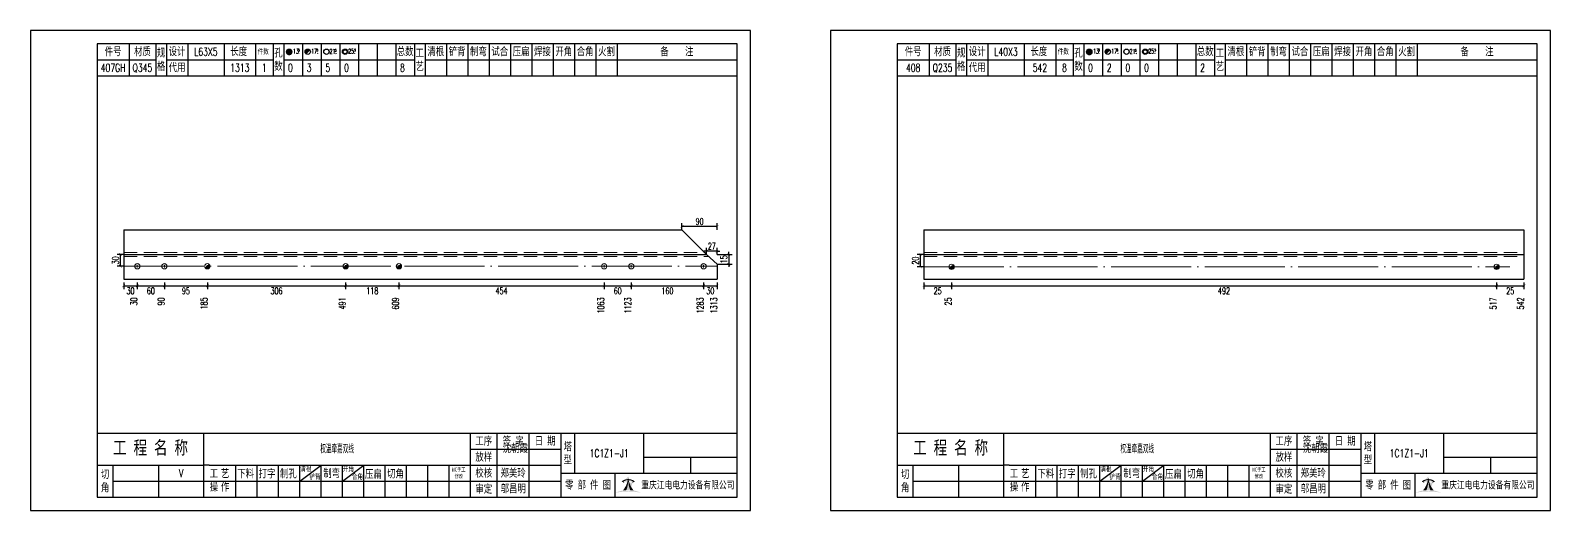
# Model space of a CAD drawing. Header units: millimetres. Extents: x -524 to 9570, y -2481 to 180.
# Drawn here: x 2100 to 2670, y -1800 to -1620 of the extents above; entities that cross this region are included whole.
import ezdxf
from ezdxf.enums import TextEntityAlignment as Align

# ---------------------------------------------------------------- set-up
doc = ezdxf.new("R2010")
doc.units = ezdxf.units.MM
doc.header["$LTSCALE"] = 20
doc.header["$PDMODE"] = 1
doc.linetypes.add('DASHDOT2X', pattern=[1.75, 1.5, -0.125, 0, -0.125])
doc.linetypes.add('HIDDEN', pattern=[0.375, 0.25, -0.125])
for name, color, linetype, lineweight in [('1', 7, 'Continuous', 25), ('11', 1, 'Continuous', 13), ('2', 1, 'HIDDEN', 13), ('5', 7, 'Continuous', 13), ('7', 3, 'DASHDOT2X', 13)]:
    doc.layers.add(name, color=color, linetype=linetype, lineweight=lineweight)
doc.styles.get("Standard").update_dxf_attribs({"font": 'simplex', "width": 0.7, "bigfont": 'gbhzfs.shx'})
doc.styles.add('SYMBOL_TXT', font='txt.shx', dxfattribs={"width": 0.6})
doc.styles.add('TITLE_TXT', font='simplex.shx', dxfattribs={"width": 0.75, "height": 2.5, "bigfont": 'gbhzfs.shx'})
doc.dimstyles.new('dimStyle4', dxfattribs={"dimtxt": 2.5, "dimasz": 1, "dimexe": 1.25, "dimexo": 0, "dimgap": 0.63, "dimtad": 2, "dimzin": 0, "dimdsep": 46, "dimtxsty": 'standard', "dimblk": 'ARCHTICK', "dimblk1": 'ARCHTICK', "dimblk2": 'ARCHTICK', "dimcen": 0.09, "dimadec": 0, "dimazin": 0, "dimtfac": 1, "dimtdec": 1, "dimtix": 1, "dimtmove": 2, "dimatfit": 3, "dimfxl": 0, "dimtolj": 1, "dimtzin": 0, "dimarcsym": 0})
doc.dimstyles.get("Standard").update_dxf_attribs({"dimtxt": 2.5, "dimasz": 1, "dimexe": 1.25, "dimexo": 0, "dimgap": 0.63, "dimtad": 1, "dimzin": 0, "dimdsep": 46, "dimtxsty": 'standard', "dimblk": 'ARCHTICK', "dimblk1": 'ARCHTICK', "dimblk2": 'ARCHTICK', "dimcen": 0.09, "dimadec": 0, "dimazin": 0, "dimtfac": 1, "dimtdec": 1, "dimtix": 1, "dimtmove": 2, "dimatfit": 3, "dimfxl": 0, "dimtolj": 1, "dimtzin": 0, "dimarcsym": 0})
pattern_1 = [(0, (-3, 0), (0, 0.0125), [])]

# ---------------------------------------------------------------- blocks, each defined once
blk = doc.blocks.new('M12_HOLE')
h = blk.add_hatch()
h.set_pattern_fill('LINE', scale=0.1, style=0)
h.set_pattern_definition(pattern_1)
h.paths.add_polyline_path([(-5, 0, 1), (-1, 0, 1)])
at = {"color": 7}
blk.add_circle((-3, 0), 2, dxfattribs=at)
at = {"color": 7, "attachment_point": 1, "style": 'SYMBOL_TXT'}
for s, insert, char_height, width in [('13\\f??|b0|i0|c0|p54;.', (-0.1170648347537053, 2.110404609075999), 3.5, 5.707453662650948), ('5', (3.739322910876695, 2.264550918150206), 1.8, 2.930899999712656)]:
    blk.add_mtext(s, dxfattribs=dict(at, insert=insert, char_height=char_height, width=width))
blk = doc.blocks.new('M16_HOLE')
h = blk.add_hatch()
h.set_pattern_fill('LINE', scale=0.1, style=0)
h.set_pattern_definition(pattern_1)
h.paths.add_polyline_path([(-1.585786437626905, 1.414213562373095, 0.668178637919299), (-5, 0, 0.198912367379658), (-4.414213562373095, -1.414213562373095)])
at = {"color": 7}
blk.add_circle((-3, 0), 2, dxfattribs=at)
at = {"color": 7, "attachment_point": 1, "style": 'SYMBOL_TXT'}
for s, insert, char_height, width in [('17.', (-0.443935574240129, 2.13042063441452), 3.5, 6.3164), ('5', (3.564570640825252, 2.25180437378188), 1.8, 1.822)]:
    blk.add_mtext(s, dxfattribs=dict(at, insert=insert, char_height=char_height, width=width))
blk = doc.blocks.new('M20_HOLE')
at = {"color": 7}
blk.add_circle((-3, 0), 2, dxfattribs=at)
at = {"color": 7, "attachment_point": 1, "style": 'SYMBOL_TXT'}
for s, insert, char_height, width in [('21.', (-0.6868754558352066, 2.009036737063269), 3.5, 6.0735), ('5', (3.321630759230175, 2.009036737063269), 1.8, 1.4576)]:
    blk.add_mtext(s, dxfattribs=dict(at, insert=insert, char_height=char_height, width=width))
blk = doc.blocks.new('M24_HOLE')
at = {"color": 7}
for radius in [2, 1.5]:
    blk.add_circle((-3, 0), radius, dxfattribs=at)
at = {"color": 7, "attachment_point": 1, "style": 'SYMBOL_TXT'}
for s, insert, char_height, width in [('25.', (-0.6868754558352066, 2.13042063441452), 3.5, 2.4294), ('5', (3.928980201610216, 2.25180437378188), 1.8, 1.9435)]:
    blk.add_mtext(s, dxfattribs=dict(at, insert=insert, char_height=char_height, width=width))
blk = doc.blocks.new('A$C1E394B87')
for p, q in [((270, 180), (0, 180)), ((0, 180), (0, 0)), ((270, 0), (270, 180)), ((0, 0), (270, 0))]:
    blk.add_line(p, q)
blk = doc.blocks.new('JgCard')
h = blk.add_hatch(color=256)
edge = h.paths.add_edge_path()
edge.add_arc((223.8016524729837, -21.84717885384339), 29.00860721842082, 79.81716678233735, 89.27812697573944)
edge.add_arc((224.5325955616654, -21.84717885384339), 29.00860721842082, 90.72187302426055, 100.1828332176626)
edge.add_arc((224.0279874541857, -3.830853464385541), 11.50536553551401, 89.30709440376557, 113.6959925615352, ccw=False)
edge.add_arc((224.3062605804644, -3.830853464385541), 11.50536553551401, 66.30400743846491, 90.69290559623443, ccw=False)
edge = h.paths.add_edge_path()
edge.add_arc((233.0302112674253, 13.18449056462987), 8.873034629199061, 191.5208225546964, 219.6965150385776)
edge.add_arc((215.3040367672247, 13.18449056462987), 8.873034629199061, 320.3034849614224, 348.4791774453036)
edge.add_arc((214.0326012329333, 11.43447699248611), 10.13453382683302, 338.1301204334909, 359.9154198731663)
edge.add_arc((234.3016468017167, 11.43447699248611), 10.13453382683302, 180.0845801266699, 201.8698795665091)
edge.add_line((225.937925765641, 10.90576856469295), (225.6552856147136, 10.35609493506945))
edge.add_arc((224.1679533083088, 7.853493107532699), 3.957321353349253, 91.41975307934291, 127.4827228769255)
edge.add_arc((215.3040367672247, 13.18449056462987), 8.873034629199061, 351.0860103832611, 357.2867084751834)
edge.add_line((222.396322269009, 10.90576856469295), (222.6789624199364, 10.35609493506945))
edge.add_line((222.6789624199364, 10.35609493506945), (221.7697188924139, 10.86032854938844))
edge.add_line((225.6552856147136, 10.35609493506945), (226.5654915637542, 10.86086227359522))
edge.add_arc((224.2330238305049, 7.883670059543192), 3.536460377387214, 93.80567765797379, 121.2894356209631)
edge.add_arc((224.1012242041452, 7.883670059543192), 3.536460377387214, 58.7105643790368, 86.1943223420262)
edge.add_arc((224.1679533083088, 7.853493107532699), 3.957321353349253, 52.53023982105776, 88.60436076552203)
edge.add_arc((233.0302112674253, 13.18449056462987), 8.873034629199061, 182.7132915248167, 188.9137221835162)
edge.add_line((224.1671240173246, 11.44943760304955), (224.1671240173246, 11.41951638194644))
blk.add_hatch(color=256).paths.add_polyline_path([(224.1671240173246, 11.41951638190653, 0.09534363958971465), (224.8964730213393, 7.65936347788454, -0.02857973389665951), (226.2029576453306, 7.517096850535836, -0.1235627947319866), (224.3359488967444, 11.41233217421416, -0.1204986991669159), (225.937925765641, 10.90576856469295), (225.6552856147136, 10.35609493506945), (226.5654915637542, 10.86086227359522, 0.5402417223769541), (226.575360567148, 10.99431825130466, 0.158715983985349), (224.2643381876442, 11.80964050730302, -0.02706108524003999), (224.1671240173246, 12.76445731824299, -0.02706225299216489), (224.0699034296731, 11.80959959181416, 0.1586661026302013), (221.7598355252794, 10.99377351487396, 0.5401762534625951), (221.7697205382283, 10.86032763670437, -5.881062471050359e-06), (221.7697188924139, 10.86032854938844), (222.6789624199364, 10.35609493506945), (222.396322269009, 10.90576856469295, -0.1204986991669226), (223.9982991379056, 11.41233217421416, -0.1235627947319868), (222.1312903893195, 7.517096850535836, -0.0285797338966575), (223.4377750133108, 7.65936347788454, 0.09534363958971454)])
for p, q in [((265, 175), (25, 175)), ((25, 175), (25, 5)), ((37, 175), (37, 163)), ((47, 175), (47, 163)), ((51, 175), (51, 163)), ((59, 175), (59, 163)), ((72.61005959575064, 175), (72.61005959575061, 163)), ((84.43573710762382, 175), (84.43573710762382, 163)), ((91, 175), (91, 163)), ((95, 175), (95, 163)), ((102, 175), (102, 163)), ((109, 175), (109, 163)), ((116, 175), (116, 163)), ((123, 175), (123, 163)), ((130, 175), (130, 163)), ((137, 175), (137, 163)), ((144, 175), (144, 163)), ((148, 175), (148, 163)), ((156, 175), (156, 163)), ((164, 175), (164, 163)), ((172, 175), (172, 163)), ((180, 175), (180, 163)), ((188, 175), (188, 163)), ((196, 175), (196, 163)), ((204, 175), (204, 163)), ((212, 175), (212, 163)), ((220, 175), (220, 163)), ((265, 5), (265, 175)), ((25, 169), (47, 169)), ((51, 168.9999999999999), (91, 168.9999999999999)), ((95, 168.9999999999999), (144, 168.9999999999999)), ((148, 169), (265, 169)), ((25, 163), (265, 163)), ((25, 29), (265, 29)), ((65, 17), (65, 29)), ((165, 5), (165, 29)), ((175, 5), (175, 29)), ((187, 5), (187, 29)), ((199, 5), (199, 29)), ((204, 29), (204, 14)), ((230, 14), (230, 29)), ((165, 23), (199, 23)), ((230, 20), (265, 20)), ((247.5, 20), (247.5, 14)), ((25, 17), (65, 17)), ((31, 5), (31, 17)), ((48, 17), (48, 5)), ((65, 5), (65, 17)), ((67, 17), (65, 17)), ((67, 17), (165, 17)), ((77, 5), (77, 17)), ((85, 5), (85, 17)), ((93, 5), (93, 17)), ((101, 5), (101, 17)), ((101, 11), (109, 17)), ((109, 5), (109, 17)), ((117, 5), (117, 17)), ((117, 11), (125, 17)), ((125, 5), (125, 17)), ((133, 5), (133, 17)), ((141, 5), (141, 17)), ((149, 5), (149, 17)), ((157, 5), (157, 17)), ((165, 17), (199, 17)), ((199, 14), (265, 14)), ((219.0802760739607, 14), (219.0802760739607, 5)), ((31, 11), (65, 11)), ((65, 11), (165, 11)), ((165, 11), (199, 11)), ((25, 5), (265, 5))]:
    blk.add_line(p, q)
blk.add_lwpolyline([(96.0334779468642, 171.9855941999696, -1), (98.0334779468642, 171.9855941999696, -1)], format="xyb", close=True)
for p in [(65.8050297978753, 166), (145, 96)]:
    blk.add_point(p)
blk.add_blockref('A$C1E394B87', (0, 0))
at = {"xscale": 0.5, "yscale": 0.5, "zscale": 0.5}
for name, p in [('M12_HOLE', (98.5334779468642, 171.9855941999696)), ('M16_HOLE', (105.5, 171.9999999999999)), ('M20_HOLE', (112.5, 171.9999999999999)), ('M24_HOLE', (119.5, 171.9999999999999))]:
    blk.add_blockref(name, p, dxfattribs=at)
at = {"attachment_point": 5, "style": 'TITLE_TXT'}
for s, insert, char_height, width in [('{\\fSimHei|b0|i0|c134|p2;件号}', (31, 172), 3, 15), ('{\\fSimHei|b0|i0|c134|p2;材质}', (42, 172), 3, 8), ('{\\fSimHei|b0|i0|c134|p2;规格}', (49, 169), 3, 4), ('{\\fSimHei|b0|i0|c134|p2;设计}', (55, 171.9999999999999), 3, 8.000000000000014), ('{\\fSimHei|b0|i0|c134|p2;长度}', (78.11684221050325, 172.0531705390044), 3, 8), ('{\\fSimHei|b0|i0|c134|p2;件数}', (87.3041250533895, 171.9999999999999), 2, 8.8244), ('{\\fSimHei|b0|i0|c134|p2;孔数}', (93, 169), 3, 4), ('{\\fSimHei|b0|i0|c134|p2;总数}', (140.5, 171.9999999999999), 3, 7), ('{\\fSimHei|b0|i0|c134|p2;工\\P艺}', (146, 169), 3, 4), ('{\\fSimHei|b0|i0|c134|p2;清根}', (152, 172), 3, 8), ('{\\fSimHei|b0|i0|c134|p2;铲背}', (160, 172), 3, 8), ('{\\fSimHei|b0|i0|c134|p2;制弯}', (168, 172), 3, 8.000000000000028), ('{\\fSimHei|b0|i0|c134|p2;试合}', (176, 172), 3, 8), ('{\\fSimHei|b0|i0|c134|p2;压扁}', (184, 172), 3, 8), ('{\\fSimHei|b0|i0|c134|p2;焊接}', (192, 172), 3, 8), ('{\\fSimHei|b0|i0|c134|p2;开角}', (200, 172), 3, 8.000000000000057), ('{\\fSimHei|b0|i0|c134|p2;合角}', (208, 172), 3, 8), ('{\\fSimHei|b0|i0|c134|p2;火割}', (216, 172), 3, 8), ('{\\fSimHei|b0|i0|c134|p2;备    注}', (242.3967818627186, 171.9765054582008), 3, 22), ('{\\fSimHei|b0|i0|c134|p2;代用}', (55, 166), 3, 8), ('{\\fSimHei|b0|i0|c134|p2;工 程 名 称}', (45.04268864723963, 23.33842704880232), 5, 47.33333333333334), ('{\\fSimHei|b0|i0|c134|p2;工序}', (170, 26), 3, 10), ('{\\fSimHei|b0|i0|c134|p2;签 字}', (181, 26), 3, 12), ('{\\fSimHei|b0|i0|c134|p2;^I沈朝霞}', (181.0520504248258, 23.27747906449889), 3, 12), ('{\\fSimHei|b0|i0|c134|p2;日 期}', (193, 26), 3, 12), ('{\\fSimHei|b0|i0|c134|p2;塔\\P型}', (201.5, 21.5), 3, 5.000000000000028), ('{\\fSimHei|b0|i0|c134|p2;放样}', (170, 20), 3, 10), ('{\\fSimHei|b0|i0|c134|p2;切\\P角}', (28, 11), 3, 6.000000000000004), ('{\\fSimHei|b0|i0|c134|p2;工\\P操}', (68.78408056366106, 11.29930144135182), 3, 6.000000000000004), ('{\\fSimHei|b0|i0|c134|p2;艺\\P作}', (73.01340619218274, 11.29930144135182), 3, 6.000000000000004), ('{\\fSimHei|b0|i0|c134|p2;下料}', (80.74376492044746, 13.75191016783555), 3, 8), ('{\\fSimHei|b0|i0|c134|p2;打字}', (88.74376492044746, 13.75191016783555), 3, 8), ('{\\fSimHei|b0|i0|c134|p2;制孔}', (96.74376492044746, 13.75191016783555), 3, 8.000000000000028), ('{\\fSimHei|b0|i0|c134|p2;清根}', (103.3080888185272, 15.56254542211099), 2, 8), ('{\\fSimHei|b0|i0|c134|p2;铲背}', (106.6982872637203, 12.58010217278223), 2, 8), ('{\\fSimHei|b0|i0|c134|p2;制弯}', (112.9524832210667, 13.86807755023182), 3, 8.000000000000028), ('{\\fSimHei|b0|i0|c134|p2;开角}', (119.2123351337376, 15.54156681030855), 2, 8.000000000000057), ('{\\fSimHei|b0|i0|c134|p2;合角}', (122.601153766583, 12.67610618408509), 2, 8), ('{\\fSimHei|b0|i0|c134|p2;压扁}', (128.5896913500159, 13.56672241423536), 3, 8), ('{\\fSimHei|b0|i0|c134|p2;切角}', (136.8970089545677, 13.6938446517654), 3, 8), ('{\\fSimHei|b0|i0|c134|p2;NC手工修改}', (160.6311373906198, 14.05820252967675), 1.5, 6.204069777279955), ('{\\fSimHei|b0|i0|c134|p2;校核}', (170, 14), 3, 10.00000000000003), ('{\\fSimHei|b0|i0|c134|p2;郑美玲}', (181, 14), 3, 12), ('{\\fSimHei|b0|i0|c134|p2;零 部 件 图}', (209.0827348158753, 9.5), 3, 30.76131175444226), ('{\\fSimHei|b0|i0|c134|p2;重庆江电电力设备有限公司}', (246.5086378857131, 9.475432444103376), 2.772000000000001, 63.29400000000002), ('{\\fSimHei|b0|i0|c134|p2;审定}', (170, 8), 3, 10), ('{\\fSimHei|b0|i0|c134|p2;邬昌明}', (181.0428184060297, 8.12303372435349), 3, 12)]:
    blk.add_mtext(s, dxfattribs=dict(at, insert=insert, char_height=char_height, width=width))
blk = doc.blocks.new('M16')
for p, q in [((-0.7071067811865476, -0.7071067811865476), (0.7071067811865475, 0.7071067811865475)), ((-0.4, 4.898425415289509e-17), (0.4, 0)), ((2.449212707644755e-17, 0.4), (0, -0.4))]:
    blk.add_line(p, q)
blk.add_circle((0, 0), 1)
for centre, radius, end in [((0, 0), 0.8, 45.00000000000001), ((0, 0), 0.6, 45.00000000000001), ((0, 0), 0.4, 45.00000000000001), ((-5.551115123125783e-17, -5.551115123125783e-17), 0.2, 45)]:
    blk.add_arc(centre, radius, 225, end)
blk = doc.blocks.new('_ArchTick')
at = {"color": 0, "linetype": 'ByBlock', "const_width": 0.15}
blk.add_lwpolyline([(-0.5, -0.5), (0.5, 0.5)], dxfattribs=at)
blk = doc.blocks.new('*D1167')
at = {"layer": '11', "color": 0, "lineweight": -2}
for p, q in [((2435.000049719281, -1714.500010983899), (2435.000049719281, -1717.000010983899)), ((2445.384089969459, -1714.500010983899), (2445.384089969459, -1717.000010983899)), ((2435.000049719281, -1715.750010983899), (2445.384089969459, -1715.750010983899))]:
    blk.add_line(p, q, dxfattribs=at)
at = {"layer": 'Defpoints', "color": 0}
for p in [(2435.000049719281, -1714.500010983899), (2445.384089969459, -1714.500010983899), (2445.384089969459, -1715.750010983899)]:
    blk.add_point(p, dxfattribs=at)
at = {"layer": '11', "color": 0, "lineweight": -2, "rotation": 180}
blk.add_blockref('_ArchTick', (2435.000049719281, -1715.750010983899), dxfattribs=at)
at = {"layer": '11', "color": 0, "lineweight": -2}
blk.add_blockref('_ArchTick', (2445.384089969459, -1715.750010983899), dxfattribs=at)
at = {"layer": '11', "color": 0, "insert": (2440.19206984437, -1717.630010983899), "char_height": 2.5, "attachment_point": 5}
blk.add_mtext('\\A1;25', dxfattribs=at)
blk = doc.blocks.new('*D1168')
at = {"layer": '11', "color": 0, "lineweight": -2}
for p, q in [((2445.384089969459, -1714.500010983899), (2445.384089969459, -1717.000010983899)), ((2649.742002092982, -1714.500010983899), (2649.742002092982, -1717.000010983899)), ((2445.384089969459, -1715.750010983899), (2649.742002092982, -1715.750010983899))]:
    blk.add_line(p, q, dxfattribs=at)
at = {"layer": 'Defpoints', "color": 0}
for p in [(2445.384089969459, -1714.500010983899), (2649.742002092982, -1714.500010983899), (2649.742002092982, -1715.750010983899)]:
    blk.add_point(p, dxfattribs=at)
at = {"layer": '11', "color": 0, "lineweight": -2, "rotation": 180}
blk.add_blockref('_ArchTick', (2445.384089969459, -1715.750010983899), dxfattribs=at)
at = {"layer": '11', "color": 0, "lineweight": -2}
blk.add_blockref('_ArchTick', (2649.742002092982, -1715.750010983899), dxfattribs=at)
at = {"layer": '11', "color": 0, "insert": (2547.56304603122, -1717.630010983899), "char_height": 2.5, "attachment_point": 5}
blk.add_mtext('\\A1;492', dxfattribs=at)
blk = doc.blocks.new('*D1169')
at = {"layer": '11', "color": 0, "lineweight": -2}
for p, q in [((2649.742002092982, -1714.500010983899), (2649.742002092982, -1717.000010983899)), ((2660.000049719281, -1714.500010983899), (2660.000049719281, -1717.000010983899)), ((2649.742002092982, -1715.750010983899), (2660.000049719281, -1715.750010983899))]:
    blk.add_line(p, q, dxfattribs=at)
at = {"layer": 'Defpoints', "color": 0}
for p in [(2649.742002092982, -1714.500010983899), (2660.000049719281, -1714.500010983899), (2660.000049719281, -1715.750010983899)]:
    blk.add_point(p, dxfattribs=at)
at = {"layer": '11', "color": 0, "lineweight": -2, "rotation": 180}
blk.add_blockref('_ArchTick', (2649.742002092982, -1715.750010983899), dxfattribs=at)
at = {"layer": '11', "color": 0, "lineweight": -2}
blk.add_blockref('_ArchTick', (2660.000049719281, -1715.750010983899), dxfattribs=at)
at = {"layer": '11', "color": 0, "insert": (2654.871025906132, -1717.630010983899), "char_height": 2.5, "attachment_point": 5}
blk.add_mtext('\\A1;25', dxfattribs=at)
blk = doc.blocks.new('M20')
for p, q in [((-0.5, 0), (0.5, 0)), ((0, -0.5), (0, 0.5))]:
    blk.add_line(p, q)
blk.add_circle((0, 0), 1)
blk = doc.blocks.new('*D1823')
at = {"layer": '11', "color": 0, "lineweight": -2}
for p, q in [((2135.000030279863, -1714.500010983899), (2135.000030279863, -1717.000010983899)), ((2140.083519726511, -1714.500010983899), (2140.083519726511, -1717.000010983899)), ((2135.000030279863, -1715.750010983899), (2140.083519726511, -1715.750010983899))]:
    blk.add_line(p, q, dxfattribs=at)
at = {"layer": 'Defpoints', "color": 0}
for p in [(2135.000030279863, -1714.500010983899), (2140.083519726511, -1714.500010983899), (2140.083519726511, -1715.750010983899)]:
    blk.add_point(p, dxfattribs=at)
at = {"layer": '11', "color": 0, "lineweight": -2, "rotation": 180}
blk.add_blockref('_ArchTick', (2135.000030279863, -1715.750010983899), dxfattribs=at)
at = {"layer": '11', "color": 0, "lineweight": -2}
blk.add_blockref('_ArchTick', (2140.083519726511, -1715.750010983899), dxfattribs=at)
at = {"layer": '11', "color": 0, "insert": (2137.541775003187, -1717.630010983899), "char_height": 2.5, "attachment_point": 5}
blk.add_mtext('\\A1;30', dxfattribs=at)
blk = doc.blocks.new('*D1824')
at = {"layer": '11', "color": 0, "lineweight": -2}
for p, q in [((2140.083519726511, -1714.500010983899), (2140.083519726511, -1717.000010983899)), ((2150.250498619804, -1714.500010983899), (2150.250498619804, -1717.000010983899)), ((2140.083519726511, -1715.750010983899), (2150.250498619804, -1715.750010983899))]:
    blk.add_line(p, q, dxfattribs=at)
at = {"layer": 'Defpoints', "color": 0}
for p in [(2140.083519726511, -1714.500010983899), (2150.250498619804, -1714.500010983899), (2150.250498619804, -1715.750010983899)]:
    blk.add_point(p, dxfattribs=at)
at = {"layer": '11', "color": 0, "lineweight": -2, "rotation": 180}
blk.add_blockref('_ArchTick', (2140.083519726511, -1715.750010983899), dxfattribs=at)
at = {"layer": '11', "color": 0, "lineweight": -2}
blk.add_blockref('_ArchTick', (2150.250498619804, -1715.750010983899), dxfattribs=at)
at = {"layer": '11', "color": 0, "insert": (2145.167009173157, -1717.630010983899), "char_height": 2.5, "attachment_point": 5}
blk.add_mtext('\\A1;60', dxfattribs=at)
blk = doc.blocks.new('*D1825')
at = {"layer": '11', "color": 0, "lineweight": -2}
for p, q in [((2150.250498619804, -1714.500010983899), (2150.250498619804, -1717.000010983899)), ((2166.348215200853, -1714.500010983899), (2166.348215200853, -1717.000010983899)), ((2150.250498619804, -1715.750010983899), (2166.348215200853, -1715.750010983899))]:
    blk.add_line(p, q, dxfattribs=at)
at = {"layer": 'Defpoints', "color": 0}
for p in [(2150.250498619804, -1714.500010983899), (2166.348215200853, -1714.500010983899), (2166.348215200853, -1715.750010983899)]:
    blk.add_point(p, dxfattribs=at)
at = {"layer": '11', "color": 0, "lineweight": -2, "rotation": 180}
blk.add_blockref('_ArchTick', (2150.250498619804, -1715.750010983899), dxfattribs=at)
at = {"layer": '11', "color": 0, "lineweight": -2}
blk.add_blockref('_ArchTick', (2166.348215200853, -1715.750010983899), dxfattribs=at)
at = {"layer": '11', "color": 0, "insert": (2158.299356910328, -1717.630010983899), "char_height": 2.5, "attachment_point": 5}
blk.add_mtext('\\A1;95', dxfattribs=at)
blk = doc.blocks.new('*D1826')
at = {"layer": '11', "color": 0, "lineweight": -2}
for p, q in [((2166.348215200853, -1714.500010983899), (2166.348215200853, -1717.000010983899)), ((2218.199807556651, -1714.500010983899), (2218.199807556651, -1717.000010983899)), ((2166.348215200853, -1715.750010983899), (2218.199807556651, -1715.750010983899))]:
    blk.add_line(p, q, dxfattribs=at)
at = {"layer": 'Defpoints', "color": 0}
for p in [(2166.348215200853, -1714.500010983899), (2218.199807556651, -1714.500010983899), (2218.199807556651, -1715.750010983899)]:
    blk.add_point(p, dxfattribs=at)
at = {"layer": '11', "color": 0, "lineweight": -2, "rotation": 180}
blk.add_blockref('_ArchTick', (2166.348215200853, -1715.750010983899), dxfattribs=at)
at = {"layer": '11', "color": 0, "lineweight": -2}
blk.add_blockref('_ArchTick', (2218.199807556651, -1715.750010983899), dxfattribs=at)
at = {"layer": '11', "color": 0, "insert": (2192.274011378752, -1717.630010983899), "char_height": 2.5, "attachment_point": 5}
blk.add_mtext('\\A1;306', dxfattribs=at)
blk = doc.blocks.new('*D1827')
at = {"layer": '11', "color": 0, "lineweight": -2}
for p, q in [((2218.199807556651, -1714.500010983899), (2218.199807556651, -1717.000010983899)), ((2238.194866046795, -1714.500010983899), (2238.194866046795, -1717.000010983899)), ((2218.199807556651, -1715.750010983899), (2238.194866046795, -1715.750010983899))]:
    blk.add_line(p, q, dxfattribs=at)
at = {"layer": 'Defpoints', "color": 0}
for p in [(2218.199807556651, -1714.500010983899), (2238.194866046795, -1714.500010983899), (2238.194866046795, -1715.750010983899)]:
    blk.add_point(p, dxfattribs=at)
at = {"layer": '11', "color": 0, "lineweight": -2, "rotation": 180}
blk.add_blockref('_ArchTick', (2218.199807556651, -1715.750010983899), dxfattribs=at)
at = {"layer": '11', "color": 0, "lineweight": -2}
blk.add_blockref('_ArchTick', (2238.194866046795, -1715.750010983899), dxfattribs=at)
at = {"layer": '11', "color": 0, "insert": (2228.197336801723, -1717.630010983899), "char_height": 2.5, "attachment_point": 5}
blk.add_mtext('\\A1;118', dxfattribs=at)
blk = doc.blocks.new('*D1828')
at = {"layer": '11', "color": 0, "lineweight": -2}
for p, q in [((2238.194866046795, -1714.500010983899), (2238.194866046795, -1717.000010983899)), ((2315.125006339385, -1714.500010983899), (2315.125006339385, -1717.000010983899)), ((2238.194866046795, -1715.750010983899), (2315.125006339385, -1715.750010983899))]:
    blk.add_line(p, q, dxfattribs=at)
at = {"layer": 'Defpoints', "color": 0}
for p in [(2238.194866046795, -1714.500010983899), (2315.125006339385, -1714.500010983899), (2315.125006339385, -1715.750010983899)]:
    blk.add_point(p, dxfattribs=at)
at = {"layer": '11', "color": 0, "lineweight": -2, "rotation": 180}
blk.add_blockref('_ArchTick', (2238.194866046795, -1715.750010983899), dxfattribs=at)
at = {"layer": '11', "color": 0, "lineweight": -2}
blk.add_blockref('_ArchTick', (2315.125006339385, -1715.750010983899), dxfattribs=at)
at = {"layer": '11', "color": 0, "insert": (2276.65993619309, -1717.630010983899), "char_height": 2.5, "attachment_point": 5}
blk.add_mtext('\\A1;454', dxfattribs=at)
blk = doc.blocks.new('*D1829')
at = {"layer": '11', "color": 0, "lineweight": -2}
for p, q in [((2315.125006339385, -1714.500010983899), (2315.125006339385, -1717.000010983899)), ((2325.291985232678, -1714.500010983899), (2325.291985232678, -1717.000010983899)), ((2315.125006339385, -1715.750010983899), (2325.291985232678, -1715.750010983899))]:
    blk.add_line(p, q, dxfattribs=at)
at = {"layer": 'Defpoints', "color": 0}
for p in [(2315.125006339385, -1714.500010983899), (2325.291985232678, -1714.500010983899), (2325.291985232678, -1715.750010983899)]:
    blk.add_point(p, dxfattribs=at)
at = {"layer": '11', "color": 0, "lineweight": -2, "rotation": 180}
blk.add_blockref('_ArchTick', (2315.125006339385, -1715.750010983899), dxfattribs=at)
at = {"layer": '11', "color": 0, "lineweight": -2}
blk.add_blockref('_ArchTick', (2325.291985232678, -1715.750010983899), dxfattribs=at)
at = {"layer": '11', "color": 0, "insert": (2320.208495786031, -1717.630010983899), "char_height": 2.5, "attachment_point": 5}
blk.add_mtext('\\A1;60', dxfattribs=at)
blk = doc.blocks.new('*D1830')
at = {"layer": '11', "color": 0, "lineweight": -2}
for p, q in [((2325.291985232678, -1714.500010983899), (2325.291985232678, -1717.000010983899)), ((2352.403928948128, -1714.500010983899), (2352.403928948128, -1717.000010983899)), ((2325.291985232678, -1715.750010983899), (2352.403928948128, -1715.750010983899))]:
    blk.add_line(p, q, dxfattribs=at)
at = {"layer": 'Defpoints', "color": 0}
for p in [(2325.291985232678, -1714.500010983899), (2352.403928948128, -1714.500010983899), (2352.403928948128, -1715.750010983899)]:
    blk.add_point(p, dxfattribs=at)
at = {"layer": '11', "color": 0, "lineweight": -2, "rotation": 180}
blk.add_blockref('_ArchTick', (2325.291985232678, -1715.750010983899), dxfattribs=at)
at = {"layer": '11', "color": 0, "lineweight": -2}
blk.add_blockref('_ArchTick', (2352.403928948128, -1715.750010983899), dxfattribs=at)
at = {"layer": '11', "color": 0, "insert": (2338.847957090403, -1717.630010983899), "char_height": 2.5, "attachment_point": 5}
blk.add_mtext('\\A1;160', dxfattribs=at)
blk = doc.blocks.new('*D1831')
at = {"layer": '11', "color": 0, "lineweight": -2}
for p, q in [((2352.403928948128, -1714.500010983899), (2352.403928948128, -1717.000010983899)), ((2357.500030279863, -1714.500010983899), (2357.500030279863, -1717.000010983899)), ((2352.403928948128, -1715.750010983899), (2357.500030279863, -1715.750010983899))]:
    blk.add_line(p, q, dxfattribs=at)
at = {"layer": 'Defpoints', "color": 0}
for p in [(2352.403928948128, -1714.500010983899), (2357.500030279863, -1714.500010983899), (2357.500030279863, -1715.750010983899)]:
    blk.add_point(p, dxfattribs=at)
at = {"layer": '11', "color": 0, "lineweight": -2, "rotation": 180}
blk.add_blockref('_ArchTick', (2352.403928948128, -1715.750010983899), dxfattribs=at)
at = {"layer": '11', "color": 0, "lineweight": -2}
blk.add_blockref('_ArchTick', (2357.500030279863, -1715.750010983899), dxfattribs=at)
at = {"layer": '11', "color": 0, "insert": (2354.951979613996, -1717.630010983899), "char_height": 2.5, "attachment_point": 5}
blk.add_mtext('\\A1;30', dxfattribs=at)
blk = doc.blocks.new('*D1832')
at = {"layer": '11', "color": 0, "lineweight": -2}
for p, q in [((2344.285744565577, -1694.750010983899), (2344.285744565577, -1692.250010983899)), ((2357.500030279863, -1694.750010983899), (2357.500030279863, -1692.250010983899)), ((2357.500030279863, -1693.500010983899), (2344.285744565577, -1693.500010983899))]:
    blk.add_line(p, q, dxfattribs=at)
at = {"layer": 'Defpoints', "color": 0}
for p in [(2344.285744565577, -1693.500010983899), (2344.285744565577, -1694.750010983899), (2357.500030279863, -1694.750010983899)]:
    blk.add_point(p, dxfattribs=at)
at = {"layer": '11', "color": 0, "lineweight": -2, "rotation": 180}
blk.add_blockref('_ArchTick', (2344.285744565577, -1693.500010983899), dxfattribs=at)
at = {"layer": '11', "color": 0, "lineweight": -2}
blk.add_blockref('_ArchTick', (2357.500030279863, -1693.500010983899), dxfattribs=at)
at = {"layer": '11', "color": 0, "insert": (2350.89288742272, -1691.620010983899), "char_height": 2.5, "attachment_point": 5}
blk.add_mtext('\\A1;90', dxfattribs=at)
blk = doc.blocks.new('*D1833')
at = {"layer": '11', "color": 0, "lineweight": -2}
for p, q in [((2353.535744565577, -1702.750010983899), (2352.535744565577, -1702.750010983899)), ((2353.535744565577, -1704.000010983899), (2353.535744565577, -1701.500010983899)), ((2357.500030279863, -1702.750010983899), (2353.535744565577, -1702.750010983899)), ((2357.500030279863, -1704.000010983899), (2357.500030279863, -1701.500010983899)), ((2357.500030279863, -1702.750010983899), (2358.500030279863, -1702.750010983899))]:
    blk.add_line(p, q, dxfattribs=at)
at = {"layer": 'Defpoints', "color": 0}
for p in [(2353.535744565577, -1702.750010983899), (2353.535744565577, -1704.000010983899), (2357.500030279863, -1704.000010983899)]:
    blk.add_point(p, dxfattribs=at)
at = {"layer": '11', "color": 0, "lineweight": -2}
blk.add_blockref('_ArchTick', (2353.535744565577, -1702.750010983899), dxfattribs=at)
at = {"layer": '11', "color": 0, "lineweight": -2, "rotation": 180}
blk.add_blockref('_ArchTick', (2357.500030279863, -1702.750010983899), dxfattribs=at)
at = {"layer": '11', "color": 0, "insert": (2355.51788742272, -1700.870010983899), "char_height": 2.5, "attachment_point": 5}
blk.add_mtext('\\A1;27', dxfattribs=at)
blk = doc.blocks.new('*D1834')
at = {"layer": '11', "color": 0, "lineweight": -2}
for p, q in [((2357.500030279863, -1704.000010983899), (2363.125030279863, -1704.000010983899)), ((2361.875030279863, -1704.000010983899), (2361.875030279863, -1703.000010983899)), ((2361.875030279863, -1704.000010983899), (2361.875030279863, -1707.670645904534)), ((2357.500030279863, -1707.670645904534), (2363.125030279863, -1707.670645904534)), ((2361.875030279863, -1707.670645904534), (2361.875030279863, -1708.670645904534))]:
    blk.add_line(p, q, dxfattribs=at)
at = {"layer": 'Defpoints', "color": 0}
for p in [(2357.500030279863, -1704.000010983899), (2357.500030279863, -1707.670645904534), (2361.875030279863, -1707.670645904534)]:
    blk.add_point(p, dxfattribs=at)
at = {"layer": '11', "color": 0, "lineweight": -2}
for p, rotation in [((2361.875030279863, -1704.000010983899), 270), ((2361.875030279863, -1707.670645904534), 90)]:
    blk.add_blockref('_ArchTick', p, dxfattribs=dict(at, rotation=rotation))
at = {"layer": '11', "color": 0, "insert": (2359.995030279864, -1705.835328444216), "char_height": 2.5, "attachment_point": 5, "rotation": 90}
blk.add_mtext('\\A1;15', dxfattribs=at)

msp = doc.modelspace()

# ---------------------------------------------------------------- linework, layer by layer
at = {"layer": '1'}
for p, q in [((2135.000030279863, -1694.750010983899), (2135.000030279863, -1713.250010983899)), ((2135.000030279863, -1694.750010983899), (2344.285744565577, -1694.750010983899)), ((2344.285744565577, -1694.750010983899), (2353.535744565577, -1704.000010983899)), ((2435.000049719281, -1694.750010983899), (2435.000049719281, -1713.250010983899)), ((2435.000049719281, -1694.750010983899), (2660.000049719281, -1694.750010983899)), ((2660.000049719281, -1694.750010983899), (2660.000049719281, -1713.250010983899)), ((2135.000030279863, -1704.000010983899), (2353.535744565577, -1704.000010983899)), ((2353.535744565577, -1704.000010983899), (2357.500030279863, -1707.670645904534)), ((2435.000049719281, -1704.000010983899), (2660.000049719281, -1704.000010983899)), ((2357.500030279863, -1707.670645904534), (2357.500030279863, -1713.250010983899)), ((2135.000030279863, -1713.250010983899), (2357.500030279863, -1713.250010983899)), ((2435.000049719281, -1713.250010983899), (2660.000049719281, -1713.250010983899))]:
    msp.add_line(p, q, dxfattribs=at)
at = {"layer": '2'}
for p, q in [((2135.000030279863, -1703.265883999772), (2352.801617581451, -1703.265883999772)), ((2435.000049719281, -1703.306260983899), (2660.000049719281, -1703.306260983899)), ((2135.000030279863, -1704.734137968026), (2354.328601708435, -1704.734137968026)), ((2435.000049719281, -1704.693760983899), (2660.000049719281, -1704.693760983899))]:
    msp.add_line(p, q, dxfattribs=at)
at = {"layer": '7'}
for p, q in [((2135.000030279863, -1708.404772888661), (2357.403928948128, -1708.404772888661)), ((2435.000049719281, -1708.625010983899), (2654.742002092982, -1708.625010983899))]:
    msp.add_line(p, q, dxfattribs=at)

# ---------------------------------------------------------------- block references
at = {"layer": '1'}
for p in [(2100.000030279863, -1800.000010983899), (2400.000049719281, -1800.000010983899)]:
    msp.add_blockref('JgCard', p, dxfattribs=at)
at = {"layer": '5'}
for name, p in [('M20', (2140.083519726511, -1708.404772888661)), ('M20', (2150.250498619804, -1708.404772888661)), ('M16', (2166.348215200853, -1708.404772888661)), ('M16', (2218.199807556651, -1708.404772888661)), ('M16', (2238.194866046795, -1708.404772888661)), ('M20', (2315.125006339385, -1708.404772888661)), ('M20', (2325.291985232678, -1708.404772888661)), ('M20', (2352.403928948128, -1708.404772888661)), ('M16', (2445.384089969459, -1708.625010983899)), ('M16', (2649.742002092982, -1708.625010983899))]:
    msp.add_blockref(name, p, dxfattribs=at)

# ---------------------------------------------------------------- texts
at = {"layer": '1', "width": 0.7}
for s, p in [('L63X5', (2165.805060077739, -1628.000010983899)), ('L40X3', (2465.805079517158, -1628.000010983899)), ('407GH', (2131.000030279863, -1634.000010983899)), ('Q345', (2142.000030279863, -1634.000010983899)), ('1313', (2178.522928631551, -1634.000010983899)), ('1', (2187.717898833675, -1634.000010983899)), ('0', (2197.500030279863, -1634.000010983899)), ('3', (2204.500030279863, -1634.000010983899)), ('5', (2211.500030279863, -1634.000010983899)), ('0', (2218.500030279863, -1634.000010983899)), ('8', (2239.500030279863, -1634.000010983899)), ('408', (2431.000049719281, -1634.000010983899)), ('Q235', (2442.000049719281, -1634.000010983899)), ('542', (2478.522948070968, -1634.000010983899)), ('8', (2487.717918273094, -1634.000010983899)), ('0', (2497.500049719281, -1634.000010983899)), ('2', (2504.500049719281, -1634.000010983899)), ('0', (2511.500049719281, -1634.000010983899)), ('0', (2518.500049719281, -1634.000010983899)), ('2', (2539.500049719281, -1634.000010983899)), ('权温牵嘉双线', (2215.000030279863, -1777.000010983899)), ('1C1Z1-J1', (2317.000030279863, -1778.500010983899)), ('权温牵嘉双线', (2515.000049719281, -1777.000010983899)), ('1C1Z1-J1', (2617.000049719281, -1778.500010983899)), ('V', (2156.500030279863, -1786.000010983899))]:
    msp.add_text(s, height=3, dxfattribs=at).set_placement(p, align=Align.MIDDLE_CENTER)
for s, p in [('30', (2140.083519726511, -1720.125010983899)), ('90', (2150.250498619804, -1720.125010983899)), ('185', (2166.348215200853, -1720.125010983899)), ('491', (2218.199807556651, -1720.125010983899)), ('609', (2238.194866046795, -1720.125010983899)), ('1063', (2315.125006339385, -1720.125010983899)), ('1123', (2325.291985232678, -1720.125010983899)), ('1283', (2352.403928948128, -1720.125010983899)), ('1313', (2357.500030279863, -1720.125010983899)), ('25', (2445.384089969459, -1720.125010983899)), ('517', (2649.742002092982, -1720.125010983899)), ('542', (2660.000049719281, -1720.125010983899))]:
    msp.add_text(s, height=2.5, rotation=90, dxfattribs=at).set_placement(p, align=Align.RIGHT)

# ---------------------------------------------------------------- dimensions: what is measured, and where the dimension line sits
at = {"layer": '1'}
for base, p1, p2, text in [((2133.750030279863, -1704.000010983899), (2134.750030279863, -1708.404772888661), (2134.750030279863, -1704.000010983899), '30'), ((2433.750049719281, -1704.000010983899), (2434.750049719281, -1708.625010983899), (2434.750049719281, -1704.000010983899), '20')]:
    msp.add_linear_dim(base=base, p1=p1, p2=p2, angle=90, text=text, dimstyle='standard', override={"dimtxt": 2.5}, dxfattribs=at).render()
at = {"layer": '11'}
for base, p1, p2, text, dimstyle, picture, middle in [((2344.285744565577, -1693.500010983899), (2357.500030279863, -1694.750010983899), (2344.285744565577, -1694.750010983899), '90', 'standard', '*D1832', (2350.89288742272, -1691.620010983899)), ((2353.535744565577, -1702.750010983899), (2357.500030279863, -1704.000010983899), (2353.535744565577, -1704.000010983899), '27', 'standard', '*D1833', (2355.51788742272, -1700.870010983899)), ((2140.083519726511, -1715.750010983899), (2135.000030279863, -1714.500010983899), (2140.083519726511, -1714.500010983899), '30', 'dimStyle4', '*D1823', (2137.541775003187, -1717.630010983899)), ((2150.250498619804, -1715.750010983899), (2140.083519726511, -1714.500010983899), (2150.250498619804, -1714.500010983899), '60', 'dimStyle4', '*D1824', (2145.167009173157, -1717.630010983899)), ((2166.348215200853, -1715.750010983899), (2150.250498619804, -1714.500010983899), (2166.348215200853, -1714.500010983899), '95', 'dimStyle4', '*D1825', (2158.299356910328, -1717.630010983899)), ((2218.199807556651, -1715.750010983899), (2166.348215200853, -1714.500010983899), (2218.199807556651, -1714.500010983899), '306', 'dimStyle4', '*D1826', (2192.274011378752, -1717.630010983899)), ((2238.194866046795, -1715.750010983899), (2218.199807556651, -1714.500010983899), (2238.194866046795, -1714.500010983899), '118', 'dimStyle4', '*D1827', (2228.197336801723, -1717.630010983899)), ((2315.125006339385, -1715.750010983899), (2238.194866046795, -1714.500010983899), (2315.125006339385, -1714.500010983899), '454', 'dimStyle4', '*D1828', (2276.65993619309, -1717.630010983899)), ((2325.291985232678, -1715.750010983899), (2315.125006339385, -1714.500010983899), (2325.291985232678, -1714.500010983899), '60', 'dimStyle4', '*D1829', (2320.208495786031, -1717.630010983899)), ((2352.403928948128, -1715.750010983899), (2325.291985232678, -1714.500010983899), (2352.403928948128, -1714.500010983899), '160', 'dimStyle4', '*D1830', (2338.847957090403, -1717.630010983899)), ((2357.500030279863, -1715.750010983899), (2352.403928948128, -1714.500010983899), (2357.500030279863, -1714.500010983899), '30', 'dimStyle4', '*D1831', (2354.951979613996, -1717.630010983899)), ((2445.384089969459, -1715.750010983899), (2435.000049719281, -1714.500010983899), (2445.384089969459, -1714.500010983899), '25', 'dimStyle4', '*D1167', (2440.19206984437, -1717.630010983899)), ((2649.742002092982, -1715.750010983899), (2445.384089969459, -1714.500010983899), (2649.742002092982, -1714.500010983899), '492', 'dimStyle4', '*D1168', (2547.56304603122, -1717.630010983899)), ((2660.000049719281, -1715.750010983899), (2649.742002092982, -1714.500010983899), (2660.000049719281, -1714.500010983899), '25', 'dimStyle4', '*D1169', (2654.871025906132, -1717.630010983899))]:
    dim = msp.add_linear_dim(base=base, p1=p1, p2=p2, text=text, dimstyle=dimstyle, override={"dimtxt": 2.5}, dxfattribs=at)
    dim.commit()
    dim.dimension.update_dxf_attribs({"geometry": picture, "text_midpoint": middle})
dim = msp.add_linear_dim(base=(2361.875030279863, -1707.670645904534), p1=(2357.500030279863, -1704.000010983899), p2=(2357.500030279863, -1707.670645904534), angle=90, text='15', dimstyle='standard', override={"dimtxt": 2.5}, dxfattribs=at)
dim.commit()
dim.dimension.update_dxf_attribs({"geometry": '*D1834', "text_midpoint": (2359.995030279864, -1705.835328444216)})

doc.saveas('drawing.dxf')
